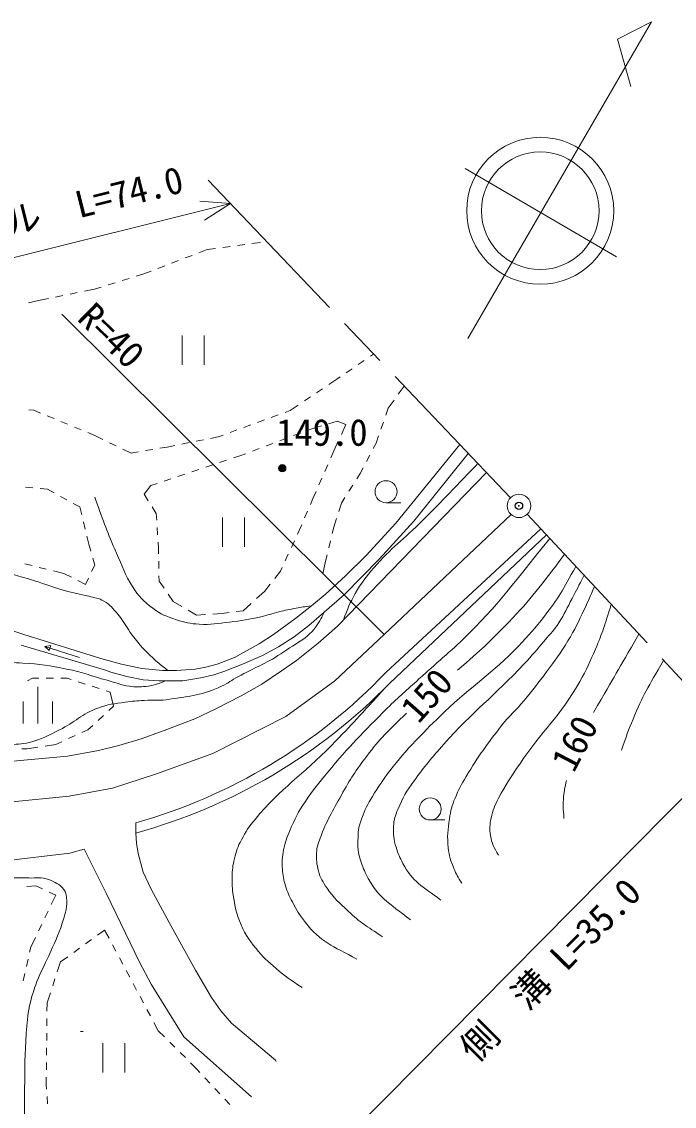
# Model space of a CAD drawing. Units: millimetres, scale not verified. Extents: x 40000 to 680000, y 20000 to 380000.
# Drawn here: x 325289 to 369808, y 265257 to 339291 of the extents above; entities that cross this region are included whole.
import ezdxf
from ezdxf.enums import TextEntityAlignment as Align

# ---------------------------------------------------------------- set-up
doc = ezdxf.new("R2010")
doc.units = ezdxf.units.MM
doc.header["$LTSCALE"] = 1000
doc.header["$PDMODE"] = 32
doc.header["$PDSIZE"] = 500
doc.linetypes.add('CHAIN', pattern=[18.5, 12, -1.5, 3.5, -1.5])
for name, color, linetype, lineweight in [('M-BGD', 7, 'Continuous', 13), ('M-BMK', 2, 'CHAIN', 13), ('M-BMK-SRVR', 3, 'Continuous', 13), ('M-STR-HTXT', 7, 'Continuous', 13), ('M-STR-STRC', 7, 'Continuous', 13)]:
    doc.layers.add(name, color=color, linetype=linetype, lineweight=lineweight)
doc.layers.add('M-OTRS', color=6, linetype='Continuous')
doc.styles.add('ＭＳ ゴシック', font='')
doc.styles.get('ＭＳ ゴシック').set_extended_font_data('MS Gothic')

msp = doc.modelspace()

# ---------------------------------------------------------------- linework, layer by layer
at = {"layer": 'M-BGD'}
for p, q in [((337938, 323738), (337378, 323522)), ((338517, 323815), (337938, 323738)), ((339508, 323948), (339013, 323882)), ((340500, 324081), (340004, 324014)), ((341575, 324225), (340995, 324147)), ((335978, 322984), (335511, 322804)), ((336911, 323343), (336444, 323163)), ((333551, 322050), (333096, 321911)), ((334111, 322266), (333551, 322050)), ((335044, 322625), (334578, 322445)), ((331662, 321471), (331184, 321324)), ((332618, 321764), (332140, 321618)), ((328095, 320594), (327605, 320493)), ((329074, 320796), (328584, 320695)), ((330252, 321038), (329564, 320896)), ((330706, 321178), (330252, 321038)), ((326427, 320251), (325750, 320091)), ((327115, 320392), (326427, 320251)), ((336232, 317876), (336232, 315876)), ((337732, 317876), (337732, 315876)), ((348248, 315890), (348661, 316172)), ((349073, 316454), (349297, 316607)), ((347423, 315325), (347835, 315607)), ((346231, 314517), (346786, 314889)), ((346786, 314889), (347010, 315042)), ((345400, 313960), (345816, 314238)), ((351379, 314419), (350982, 313872)), ((344570, 313403), (344985, 313681)), ((350688, 313467), (350292, 312921)), ((325779, 312805), (326109, 312771)), ((326109, 312771), (326573, 312578)), ((342317, 312282), (342787, 312454)), ((343256, 312626), (343599, 312752)), ((343599, 312752), (344154, 313124)), ((350292, 312921), (350123, 312430)), ((327035, 312387), (327497, 312196)), ((327959, 312004), (328420, 311813)), ((340439, 311594), (340909, 311766)), ((341378, 311938), (341848, 312110)), ((345155, 311534), (345740, 311706)), ((346220, 311848), (346805, 312021)), ((346805, 312021), (347405, 311796)), ((347405, 311796), (347096, 311123)), ((349961, 311957), (349798, 311485)), ((328882, 311621), (329344, 311430)), ((329806, 311239), (330270, 311046)), ((330270, 311046), (330833, 310773)), ((338179, 310851), (338688, 310952)), ((338688, 310952), (339031, 311078)), ((339500, 311250), (339970, 311422)), ((343832, 311036), (344300, 311212)), ((344768, 311388), (345155, 311534)), ((349635, 311012), (349467, 310521)), ((331283, 310555), (331733, 310337)), ((334722, 310176), (335219, 310259)), ((335219, 310259), (335728, 310360)), ((336218, 310459), (336708, 310557)), ((337199, 310655), (337689, 310753)), ((341960, 310332), (342428, 310508)), ((342896, 310684), (343364, 310860)), ((346888, 310669), (346580, 309996)), ((349467, 310521), (349273, 310154)), ((332183, 310119), (332745, 309846)), ((332745, 309846), (333242, 309929)), ((333736, 310011), (334229, 310094)), ((339741, 309516), (340169, 309659)), ((340169, 309659), (340556, 309804)), ((341024, 309980), (341492, 310156)), ((346580, 309996), (346368, 309511)), ((349040, 309711), (348807, 309269)), ((336894, 308568), (337369, 308726)), ((337843, 308884), (338317, 309042)), ((338792, 309200), (339266, 309358)), ((346168, 309053), (345968, 308594)), ((348573, 308827), (348380, 308459)), ((334997, 307935), (335471, 308093)), ((335946, 308251), (336420, 308409)), ((345767, 308136), (345567, 307678)), ((348380, 308459), (348142, 308081)), ((325552, 307525), (326050, 307474)), ((326547, 307423), (327046, 307372)), ((327046, 307372), (327493, 307130)), ((333645, 307034), (334095, 307634)), ((334095, 307634), (334523, 307777)), ((347875, 307658), (347609, 307235)), ((327932, 306891), (328372, 306653)), ((333924, 306590), (333645, 307034)), ((345155, 306734), (344983, 306336)), ((345367, 307220), (345155, 306734)), ((347343, 306812), (347105, 306434)), ((328811, 306414), (329258, 306172)), ((329258, 306172), (329386, 305627)), ((334470, 305722), (334190, 306167)), ((344785, 305877), (344588, 305418)), ((347105, 306434), (346918, 305848)), ((350142, 306459), (351142, 306459)), ((329501, 305141), (329615, 304654)), ((334498, 305271), (334470, 305722)), ((338987, 305447), (338987, 303447)), ((340487, 305447), (340487, 303447)), ((346767, 305371), (346580, 304785)), ((334560, 304273), (334529, 304772)), ((344218, 304560), (344102, 304308)), ((344390, 304958), (344218, 304560)), ((346580, 304785), (346475, 304351)), ((350126, 294858), (360699, 304673)), ((329730, 304167), (329858, 303623)), ((329858, 303623), (329995, 303150)), ((334620, 303323), (334591, 303774)), ((343894, 303854), (343685, 303400)), ((346357, 303865), (346240, 303380)), ((361087, 304257), (350404, 294147)), ((334626, 302966), (334620, 303323)), ((343476, 302945), (343267, 302491)), ((346122, 302894), (346018, 302460)), ((325997, 302163), (325511, 302281)), ((330270, 302198), (330061, 301767)), ((330134, 302670), (330270, 302198)), ((334643, 301967), (334634, 302466)), ((346018, 302460), (345841, 301609)), ((326969, 301927), (326483, 302045)), ((328171, 301635), (327455, 301809)), ((328679, 301375), (328171, 301635)), ((334657, 301110), (334651, 301467)), ((342943, 301785), (342554, 301288)), ((343059, 302037), (342943, 301785)), ((329633, 300886), (329124, 301146)), ((329842, 301317), (329633, 300886)), ((335001, 300621), (334657, 301110)), ((342245, 300895), (341856, 300398)), ((335632, 299723), (335288, 300212)), ((341856, 300398), (341311, 299909)), ((336204, 299382), (335632, 299723)), ((337207, 298786), (336634, 299127)), ((340939, 299575), (340394, 299086)), ((337838, 298826), (337207, 298786)), ((338969, 298898), (338337, 298858)), ((339433, 298959), (338969, 298898)), ((340394, 299086), (339929, 299025)), ((326856, 296654), (327271, 296717)), ((329235, 295886), (326856, 296654)), ((327156, 296360), (326856, 296654)), ((327271, 296717), (327156, 296360)), ((325694, 294305), (326034, 294480)), ((326034, 294480), (326458, 294480)), ((326958, 294480), (327458, 294480)), ((327958, 294480), (328383, 294480)), ((328383, 294480), (328668, 294389)), ((329144, 294235), (329620, 294082)), ((330096, 293929), (330572, 293776)), ((326396, 293893), (326396, 291393)), ((331048, 293622), (331333, 293531)), ((331333, 293531), (331558, 292581)), ((325396, 292893), (325396, 291393)), ((327396, 292893), (327396, 291393)), ((331558, 292581), (331232, 292279)), ((330866, 291939), (330500, 291598)), ((329808, 290956), (329391, 290767)), ((330133, 291258), (329808, 290956)), ((328936, 290560), (328481, 290353)), ((325659, 289656), (325297, 289656)), ((326386, 289768), (325659, 289656)), ((327608, 289956), (326881, 289844)), ((328025, 290146), (327608, 289956)), ((333081, 284608), (333067, 283905)), ((353157, 284804), (354157, 284804)), ((326261, 280301), (325647, 280268)), ((326709, 280094), (326261, 280301)), ((327611, 279676), (327163, 279884)), ((327301, 279029), (327611, 279676)), ((326869, 278127), (327085, 278578)), ((326437, 277225), (326653, 277676)), ((330458, 276934), (330948, 277289)), ((330948, 277289), (331249, 276723)), ((325911, 276127), (326221, 276774)), ((329648, 276347), (330053, 276640)), ((331484, 276282), (331719, 275840)), ((325831, 275777), (325911, 276127)), ((327944, 275110), (328434, 275466)), ((328839, 275759), (329243, 276053)), ((325608, 274802), (325719, 275290)), ((327718, 274427), (327944, 275110)), ((331954, 275399), (332189, 274958)), ((325385, 273827), (325496, 274315)), ((327403, 273478), (327560, 273952)), ((332424, 274516), (332659, 274075)), ((332894, 273634), (333129, 273192)), ((327019, 272319), (327246, 273003)), ((333364, 272751), (333599, 272310)), ((327013, 271757), (327019, 272319)), ((333834, 271868), (334069, 271427)), ((327003, 270757), (327008, 271257)), ((334304, 270986), (334605, 270420)), ((326993, 269757), (326998, 270257)), ((334605, 270420), (335035, 269993)), ((330818, 269571), (330818, 267571)), ((332318, 269571), (332318, 267571)), ((335390, 269640), (335744, 269288)), ((326982, 268757), (326987, 269257)), ((336099, 268935), (336454, 268583)), ((326972, 267757), (326977, 268257)), ((336808, 268230), (337238, 267803)), ((337238, 267803), (337451, 267574)), ((326961, 266695), (326967, 267257)), ((326980, 266431), (326961, 266695)), ((337792, 267208), (338132, 266842)), ((327053, 265434), (327017, 265933)), ((338473, 266476), (338813, 266110)), ((339154, 265744), (339494, 265378))]:
    msp.add_line(p, q, dxfattribs=at)
for points in [[(320132, 299200), (325431, 297464), (330688, 295814), (332087, 295433), (333486, 295137), (334885, 295011), (335860, 295011), (337131, 295096), (337852, 295224), (338614, 295436), (339801, 295903), (341496, 296836), (342471, 297473), (343996, 298575), (345055, 299424), (345987, 300187), (347386, 301459), (348784, 302859), (350817, 305064), (355173, 310430)], [(325262, 296744), (330943, 295051), (331367, 294882), (332469, 294586), (333571, 294374), (334673, 294290), (336284, 294291), (337513, 294503), (338403, 294716), (339081, 294928), (340352, 295437), (341708, 296031), (342810, 296625), (343869, 297304), (344886, 298067), (347301, 300188), (349674, 302605), (352046, 305191), (355748, 309825)], [(303606, 290503), (307463, 289869), (315856, 288601), (317806, 288517), (323189, 288689), (327428, 289073), (328402, 289158), (330522, 289541), (331920, 289880), (333446, 290347), (335014, 290899), (337090, 291705), (338531, 292384), (340269, 293275), (341667, 294081), (343023, 294972), (344040, 295693), (345523, 296881), (346836, 298026), (356986, 308524)], [(307666, 284026), (315309, 282074), (316495, 281905), (319081, 281779), (321243, 281822), (323955, 281993), (328575, 282546), (329550, 282801), (331077, 279750), (333326, 275088), (334132, 273605), (336338, 270004), (340960, 265894)], [(333067, 283905), (333110, 283226), (333238, 282506), (333577, 281234), (334129, 280090), (335359, 277802), (337141, 274539), (338244, 272675), (338880, 271785), (339601, 270938), (342612, 268396), (342654, 268311)]]:
    msp.add_lwpolyline(points, dxfattribs=at)
for centre, radius in [((343068, 308809), 250), ((343068, 308809), 204), ((343068, 308809), 159), ((343068, 308809), 114), ((343068, 308809), 68.2), ((343068, 308809), 22.7), ((350142, 307209), 750), ((353157, 285554), 750)]:
    msp.add_circle(centre, radius, dxfattribs=at)
for centre, radius, start, end in [((322768, 321057), 37880, 285.79943, 316.23991), ((322874, 320952), 38424, 285.38446, 315.7643)]:
    msp.add_arc(centre, radius, start, end, dxfattribs=at)
for points, knots in [([(347234, 298437), (347550, 299296), (347661, 299585), (348046, 300264), (348462, 300999), (348761, 301376), (349312, 302016), (350494, 303388), (351358, 303964), (352640, 305243), (353726, 306327), (354314, 306953), (355378, 308059), (355781, 308478), (355908, 308609), (356407, 309132)], [0, 0, 0, 0, 1, 1, 1, 2, 2, 2, 3, 3, 3, 4, 4, 4, 5, 5, 5, 5]), ([(330278, 306830), (330942, 304996), (331110, 304475), (331761, 303014), (332163, 302113), (332311, 301562), (332844, 300732), (333272, 300064), (333602, 299732), (334232, 299249), (334785, 298825), (335176, 298690), (335839, 298472), (336429, 298277), (336779, 298200), (337400, 298163), (338203, 298114), (338656, 298210), (339455, 298307), (340300, 298410), (340773, 298483), (341604, 298668), (342092, 298777), (342351, 298897), (342837, 299012), (343290, 299120), (343546, 299174), (344004, 299257), (344413, 299331), (344549, 299351), (345055, 299424)], [0, 0, 0, 0, 1, 1, 1, 2, 2, 2, 3, 3, 3, 4, 4, 4, 5, 5, 5, 6, 6, 6, 7, 7, 7, 8, 8, 8, 9, 9, 9, 10, 10, 10, 10]), ([(348161, 275307), (346507, 276204), (345666, 276468), (344642, 277806), (344248, 278321), (344041, 278626), (343751, 279205), (343541, 279623), (343416, 279858), (343284, 280307), (343156, 280743), (343098, 280997), (343072, 281451), (343041, 281964), (343049, 282262), (343156, 282765), (343268, 283292), (343367, 283583), (343579, 284079), (343926, 284889), (344141, 285344), (344638, 286072), (345190, 286881), (345535, 287312), (346163, 288065), (347655, 289856), (348576, 290789), (350230, 292432), (351044, 293242), (351541, 293653), (352390, 294425), (352703, 294709), (352881, 294865), (353195, 295146), (353841, 295726), (354213, 296039), (354848, 296631), (357652, 299244), (358409, 300435), (361307, 304020)], [0, 0, 0, 0, 1, 1, 1, 2, 2, 2, 3, 3, 3, 4, 4, 4, 5, 5, 5, 6, 6, 6, 7, 7, 7, 8, 8, 8, 9, 9, 9, 10, 10, 10, 11, 11, 11, 12, 12, 12, 13, 13, 13, 13]), ([(335258, 295011), (334862, 295307), (334751, 295404), (334441, 295675), (333838, 296202), (333531, 296537), (333025, 297158), (332517, 297781), (332363, 298230), (331842, 298841), (331510, 299230), (331331, 299480), (330892, 299741), (330531, 299955), (330275, 299960), (329871, 300071), (329228, 300248), (328848, 300269), (328208, 300456), (327522, 300657), (327152, 300815), (326469, 301029), (325404, 301361), (324803, 301536), (323725, 301828), (322280, 302220), (321487, 302532), (320009, 302778), (319600, 302846), (319368, 302866), (318954, 302900), (318122, 302969), (317654, 302984), (316821, 303045), (316324, 303081), (316048, 303147), (315549, 303150), (314676, 303156), (314184, 303146), (313316, 303050), (312588, 302971), (312169, 302960), (311461, 302773), (310503, 302519), (310023, 302195), (309067, 301934), (308427, 301759), (308051, 301718), (307390, 301667), (306352, 301587), (305765, 301688), (304725, 301716), (303579, 301746), (302938, 301808), (301792, 301816), (300991, 301821), (300534, 301903), (299742, 301783), (298809, 301641), (298282, 301510), (297409, 301149), (296468, 300760), (296001, 300405), (295152, 299841), (294379, 299328), (293978, 298991), (293285, 298375), (292900, 298032), (292723, 297799), (292352, 297442), (291907, 297013), (291655, 296774), (291169, 296392), (290966, 296232), (290839, 296160), (290619, 296025), (290341, 295855), (290185, 295756), (289886, 295625), (289497, 295456), (289268, 295379), (288853, 295292), (288588, 295236), (288431, 295295), (288161, 295300), (286931, 295324), (286240, 295328), (285012, 295400), (284161, 295451), (283688, 295532), (282843, 295646), (281834, 295783), (281269, 295865), (280269, 296054), (278939, 296307), (278203, 296492), (276886, 296804), (275802, 297062), (275207, 297259), (274120, 297504), (273351, 297678), (272906, 297713), (272137, 297887), (271450, 298043), (271071, 298152), (270387, 298321), (269981, 298421), (269723, 298394), (269346, 298577), (269033, 298729), (268891, 298875), (268628, 299103), (268310, 299377), (268212, 299614), (267894, 299888), (267645, 300103), (267485, 300198), (267213, 300384), (266873, 300617), (266693, 300770), (266324, 300954), (265800, 301216), (265484, 301314), (264936, 301521), (264777, 301581), (264692, 301626), (264528, 301669), (263462, 301947), (262847, 302036), (261756, 302195), (260317, 302406), (259498, 302425), (258046, 302506), (257044, 302562), (256477, 302675), (255479, 302573), (255021, 302526), (254753, 302491), (254386, 302415)], [0, 0, 0, 0, 1, 1, 1, 2, 2, 2, 3, 3, 3, 4, 4, 4, 5, 5, 5, 6, 6, 6, 7, 7, 7, 8, 8, 8, 9, 9, 9, 10, 10, 10, 11, 11, 11, 12, 12, 12, 13, 13, 13, 14, 14, 14, 15, 15, 15, 16, 16, 16, 17, 17, 17, 18, 18, 18, 19, 19, 19, 20, 20, 20, 21, 21, 21, 22, 22, 22, 23, 23, 23, 24, 24, 24, 25, 25, 25, 26, 26, 26, 27, 27, 27, 28, 28, 28, 29, 29, 29, 30, 30, 30, 31, 31, 31, 32, 32, 32, 33, 33, 33, 34, 34, 34, 35, 35, 35, 36, 36, 36, 37, 37, 37, 38, 38, 38, 39, 39, 39, 40, 40, 40, 41, 41, 41, 42, 42, 42, 43, 43, 43, 44, 44, 44, 45, 45, 45, 46, 46, 46, 46]), ([(355018, 295020), (356708, 296484), (357203, 296942), (358492, 298285), (360112, 299974), (360606, 300670), (362305, 302907)], [0, 0, 0, 0, 1, 1, 1, 2, 2, 2, 2]), ([(363087, 302111), (362175, 300483), (361915, 299947), (360950, 298710), (360301, 297878), (359899, 297440), (359171, 296675), (357352, 294764), (356036, 294003), (354129, 292180), (353351, 291435), (352921, 291012), (352180, 290229), (351446, 289453), (351054, 288997), (350401, 288151), (349899, 287501), (349637, 287118), (349215, 286413), (348884, 285860), (348707, 285538), (348495, 284929), (348350, 284512), (348260, 284268), (348242, 283827), (348214, 283163), (348183, 282769), (348370, 282132), (348495, 281704), (348601, 281474), (348794, 281072), (349523, 279552), (350340, 279156), (351805, 277979)], [0, 0, 0, 0, 1, 1, 1, 2, 2, 2, 3, 3, 3, 4, 4, 4, 5, 5, 5, 6, 6, 6, 7, 7, 7, 8, 8, 8, 9, 9, 9, 10, 10, 10, 11, 11, 11, 11]), ([(363651, 301505), (363259, 300735), (363157, 300538), (362832, 299923), (362487, 299269), (362334, 298878), (361933, 298256), (361616, 297766), (361376, 297535), (360999, 297090), (360447, 296437), (360136, 296072), (359553, 295446), (357494, 293237), (356094, 292234), (354088, 289976), (353252, 289034), (352796, 288492), (352055, 287474), (351540, 286767), (351285, 286333), (350954, 285524), (350778, 285096), (350669, 284841), (350657, 284379), (350643, 283813), (350659, 283479), (350828, 282938), (350966, 282492), (351078, 282251), (351294, 281836), (351944, 280591), (352631, 280272), (353881, 279337)], [0, 0, 0, 0, 1, 1, 1, 2, 2, 2, 3, 3, 3, 4, 4, 4, 5, 5, 5, 6, 6, 6, 7, 7, 7, 8, 8, 8, 9, 9, 9, 10, 10, 10, 11, 11, 11, 11]), ([(355322, 280482), (355038, 280925), (354947, 281083), (354770, 281499), (354548, 282020), (354454, 282335), (354388, 282897), (354298, 283671), (354365, 284118), (354472, 284890), (354550, 285451), (354641, 285763), (354853, 286289), (355096, 286893), (355284, 287211), (355615, 287772), (356455, 289196), (357023, 289938), (358029, 291249), (358572, 291956), (358986, 292259), (359554, 292945), (360174, 293693), (360507, 294125), (361083, 294907), (361679, 295717), (362025, 296165), (362549, 297023), (363042, 297831), (363260, 298318), (363666, 299173), (363952, 299778), (364045, 299982), (364367, 300736)], [0, 0, 0, 0, 1, 1, 1, 2, 2, 2, 3, 3, 3, 4, 4, 4, 5, 5, 5, 6, 6, 6, 7, 7, 7, 8, 8, 8, 9, 9, 9, 10, 10, 10, 11, 11, 11, 11]), ([(365511, 299509), (365048, 298057), (364926, 297625), (364427, 296466), (364049, 295588), (363836, 295094), (363368, 294261), (362034, 291885), (360774, 290888), (359260, 288622), (358665, 287732), (358316, 287238), (357820, 286290), (357557, 285789), (357431, 285486), (357312, 284933), (357214, 284480), (357205, 284206), (357270, 283747), (357350, 283180), (357509, 282940), (357822, 282390)], [0, 0, 0, 0, 1, 1, 1, 2, 2, 2, 3, 3, 3, 4, 4, 4, 5, 5, 5, 6, 6, 6, 7, 7, 7, 7]), ([(317951, 288522), (318786, 289108), (319094, 289336), (319921, 289659), (320677, 289954), (321131, 290073), (321938, 290159), (322866, 290258), (323387, 289944), (324321, 289959), (324909, 289968), (325250, 289947), (325820, 290092), (326662, 290308), (327091, 290574), (327870, 290959), (328923, 291479), (329387, 292026), (330486, 292442), (331182, 292705), (331612, 292735), (332347, 292846), (332853, 292922), (333141, 292930), (333651, 292964), (334328, 293009), (334716, 292934), (335385, 293042), (336793, 293269), (337637, 293322), (338926, 293933), (339382, 294149), (339603, 294335), (340043, 294583), (341169, 295218), (341895, 295415), (342959, 296149), (344076, 296921), (344949, 297208), (345617, 298391), (345737, 298604), (345807, 298696), (345895, 298953)], [0, 0, 0, 0, 1, 1, 1, 2, 2, 2, 3, 3, 3, 4, 4, 4, 5, 5, 5, 6, 6, 6, 7, 7, 7, 8, 8, 8, 9, 9, 9, 10, 10, 10, 11, 11, 11, 12, 12, 12, 13, 13, 13, 14, 14, 14, 14]), ([(297894, 291649), (300459, 291905), (301181, 291971), (303294, 292054), (305591, 292145), (306881, 292023), (309179, 292043), (310849, 292058), (311784, 292174), (313453, 292143), (314333, 292127), (314823, 292016), (315703, 292027), (316555, 292037), (317029, 292152), (317869, 292293), (318470, 292394), (318832, 292382), (319397, 292610), (320135, 292908), (320473, 293231), (321141, 293665), (321913, 294167), (322313, 294496), (323085, 294998), (323348, 295169), (323476, 295312), (323774, 295409), (324369, 295604), (324748, 295542), (325373, 295509), (326548, 295448), (327204, 295340), (328356, 295104), (329455, 294878), (330041, 294632), (331122, 294337), (331714, 294176), (332032, 294022), (332639, 293932), (333072, 293867), (333325, 293873), (333761, 293921), (334294, 293979), (334507, 294072), (335083, 294290)], [0, 0, 0, 0, 1, 1, 1, 2, 2, 2, 3, 3, 3, 4, 4, 4, 5, 5, 5, 6, 6, 6, 7, 7, 7, 8, 8, 8, 9, 9, 9, 10, 10, 10, 11, 11, 11, 12, 12, 12, 13, 13, 13, 14, 14, 14, 15, 15, 15, 15]), ([(366211, 289558), (366540, 290573), (366662, 290870), (366999, 291693), (367664, 293320), (368025, 293854), (369071, 295688)], [0, 0, 0, 0, 1, 1, 1, 2, 2, 2, 2]), ([(344430, 273364), (343572, 273929), (343299, 274100), (342647, 274664), (342076, 275158), (341746, 275435), (341273, 276022), (340730, 276695), (340457, 277118), (340140, 277922), (339882, 278574), (339827, 278975), (339724, 279669), (339653, 280145), (339628, 280417), (339639, 280898), (339650, 281399), (339683, 281684), (339808, 282170), (339939, 282682), (340018, 282978), (340273, 283442), (340590, 284017), (340786, 284335), (341205, 284841), (343014, 287022), (344443, 287853), (346416, 289887), (347888, 291404), (348367, 291917), (350107, 293845)], [0, 0, 0, 0, 1, 1, 1, 2, 2, 2, 3, 3, 3, 4, 4, 4, 5, 5, 5, 6, 6, 6, 7, 7, 7, 8, 8, 8, 9, 9, 9, 10, 10, 10, 10]), ([(351544, 292094), (350217, 290810), (349771, 290412), (348832, 289168), (348083, 288175), (347691, 287590), (347096, 286497), (346487, 285378), (346086, 284770), (345656, 283571), (345518, 283186), (345416, 282963), (345402, 282554), (345386, 282072), (345410, 281793), (345530, 281325), (345659, 280823), (345837, 280570), (346124, 280138), (346585, 279446), (346961, 279142), (347566, 278571), (348392, 277792), (348778, 277569), (349898, 276834)], [0, 0, 0, 0, 1, 1, 1, 2, 2, 2, 3, 3, 3, 4, 4, 4, 5, 5, 5, 6, 6, 6, 7, 7, 7, 8, 8, 8, 8]), ([(362458, 287506), (362335, 287007), (362304, 286840), (362258, 286406), (362198, 285823), (362229, 285593), (362283, 284906)], [0, 0, 0, 0, 1, 1, 1, 2, 2, 2, 2]), ([(317297, 281866), (317929, 281521), (318172, 281413), (318772, 281226), (319606, 280965), (320122, 281017), (320993, 280948), (322167, 280856), (322827, 280857), (324004, 280837), (324692, 280826), (325078, 280875), (325765, 280843), (326300, 280818), (326634, 280930), (327131, 280732), (327574, 280556), (327855, 280437), (328153, 280065), (328350, 279820), (328355, 279602), (328364, 279288), (328383, 278681), (328236, 278344), (328053, 277766), (327770, 276868), (327510, 276402), (327137, 275538), (326837, 274844), (326600, 274484), (326331, 273778), (326091, 273146), (325978, 272782), (325831, 272122), (325670, 271395), (325662, 270971), (325604, 270228), (325489, 268763), (325505, 267937), (325487, 266468), (325467, 264860), (325482, 264333), (325526, 262352)], [0, 0, 0, 0, 1, 1, 1, 2, 2, 2, 3, 3, 3, 4, 4, 4, 5, 5, 5, 6, 6, 6, 7, 7, 7, 8, 8, 8, 9, 9, 9, 10, 10, 10, 11, 11, 11, 12, 12, 12, 13, 13, 13, 14, 14, 14, 14])]:
    msp.add_open_spline(points, degree=3, knots=knots, dxfattribs=at)
msp.add_open_spline([(367399, 297482), (365851, 294812), (365851, 294812), (364302, 292142)], degree=3, dxfattribs=at)
at = {"layer": 'M-BMK'}
for p, q in [((338006, 328479), (358632, 306793)), ((359771, 305669), (374886, 289447))]:
    msp.add_line(p, q, dxfattribs=at)
msp.add_lwpolyline([(358684, 305643), (350006, 297464), (346648, 294289), (343299, 291873), (338324, 289332), (334475, 287949), (331484, 286974), (328518, 286424), (324419, 286007), (320811, 285899), (317978, 285832), (315979, 285966), (315029, 286166), (310855, 286841), (303881, 288182), (297965, 289315), (290242, 290673), (280402, 292565), (268067, 295024)], dxfattribs=at)
at = {"layer": 'M-BMK-SRVR'}
for p, q in [((355731, 317655), (368257, 339291)), ((368257, 339291), (365943, 338106)), ((365943, 338106), (366840, 334874)), ((355540, 329260), (365862, 323241)), ((328029, 319338), (350006, 297464))]:
    msp.add_line(p, q, dxfattribs=at)
for centre, radius in [((360661, 326384), 5016), ((360661, 326384), 4013), ((359213, 306243), 800)]:
    msp.add_circle(centre, radius, dxfattribs=at)
at = {"layer": 'M-OTRS'}
msp.add_point((359213, 306243), dxfattribs=at)
at = {"layer": 'M-STR-HTXT'}
for p, q in [((311996, 319998), (339533, 326874)), ((339533, 326874), (337431, 327036)), ((339533, 326874), (337754, 325742)), ((345445, 261115), (374193, 290191))]:
    msp.add_line(p, q, dxfattribs=at)
at = {"layer": 'M-STR-STRC'}
msp.add_line((329484, 270368), (329302, 270368), dxfattribs=at)

# ---------------------------------------------------------------- texts
at = {"layer": 'M-BGD', "style": 'ＭＳ ゴシック'}
msp.add_text('149.0', height=1833, dxfattribs=at).set_placement((342650, 309792), align=Align.BOTTOM_LEFT)
for s, rotation, p in [('150', 48.5, (352772, 290943)), ('160', 62.466, (363440, 287709))]:
    msp.add_text(s, height=1833, rotation=rotation, dxfattribs=at).set_placement(p, align=Align.BOTTOM_LEFT)
at = {"layer": 'M-BMK-SRVR', "style": 'ＭＳ ゴシック'}
msp.add_text('R=40', height=1833, rotation=315.698, dxfattribs=at).set_placement((329629, 319620), align=Align.MIDDLE_LEFT)
at = {"layer": 'M-STR-HTXT', "style": 'ＭＳ ゴシック'}
for s, rotation, p in [('ガードレール\u3000L=74.0', 14.019, (324475, 324122)), ('側\u3000溝 L=35.0', 45.325, (362378, 273548))]:
    msp.add_text(s, height=1833, rotation=rotation, dxfattribs=at).set_placement(p, align=Align.BOTTOM_CENTER)

doc.saveas('drawing.dxf')
